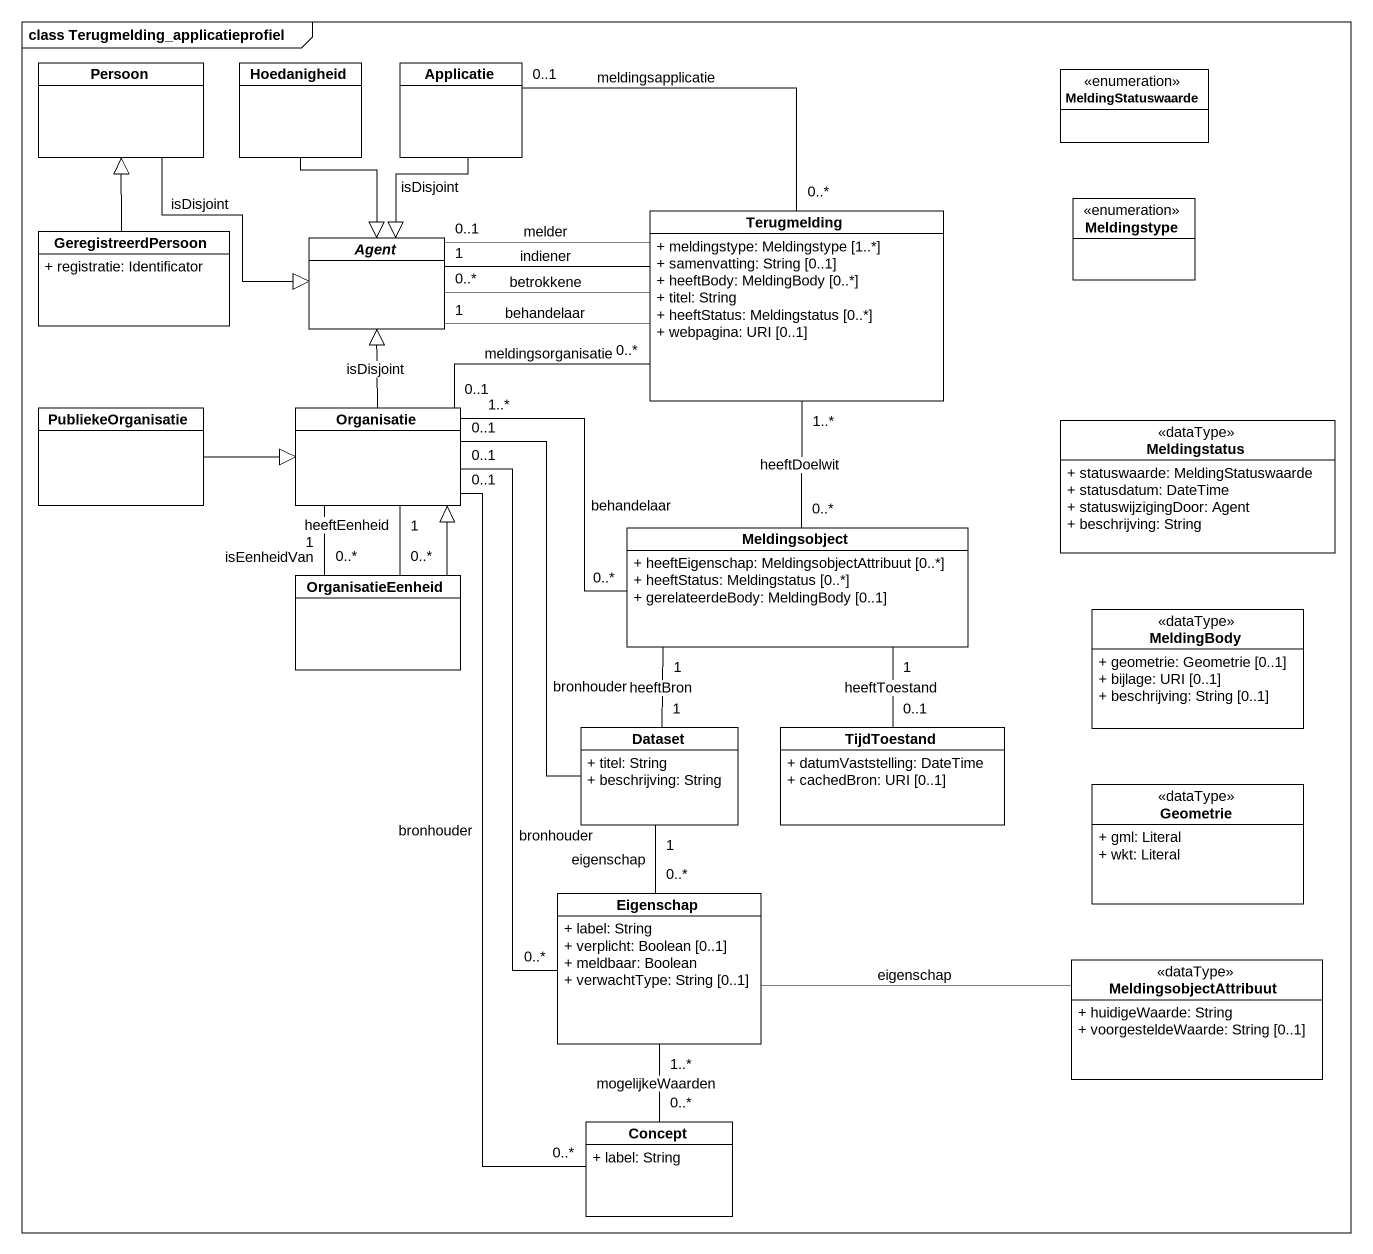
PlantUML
@startuml
mainframe class Terugmelding_applicatieprofiel
hide circle
hide empty members
skinparam classAttributeIconSize 0
class Persoon
class Hoedanigheid
class Applicatie
enum MeldingStatuswaarde
class GeregistreerdPersoon {
  + registratie: Identificator
}
abstract class "Agent" as Agent_
class Terugmelding {
  + meldingstype: Meldingstype [1..*]
  + samenvatting: String [0..1]
  + heeftBody: MeldingBody [0..*]
  + titel: String
  + heeftStatus: Meldingstatus [0..*]
  + webpagina: URI [0..1]
}
enum Meldingstype
class PubliekeOrganisatie
class Organisatie
class Meldingstatus <<dataType>> {
  + statuswaarde: MeldingStatuswaarde
  + statusdatum: DateTime
  + statuswijzigingDoor: Agent
  + beschrijving: String
}
class Meldingsobject {
  + heeftEigenschap: MeldingsobjectAttribuut [0..*]
  + heeftStatus: Meldingstatus [0..*]
  + gerelateerdeBody: MeldingBody [0..1]
}
class OrganisatieEenheid
class MeldingBody <<dataType>> {
  + geometrie: Geometrie [0..1]
  + bijlage: URI [0..1]
  + beschrijving: String [0..1]
}
class Dataset {
  + titel: String
  + beschrijving: String
}
class TijdToestand {
  + datumVaststelling: DateTime
  + cachedBron: URI [0..1]
}
class Geometrie <<dataType>> {
  + gml: Literal
  + wkt: Literal
}
class Eigenschap {
  + label: String
  + verplicht: Boolean [0..1]
  + meldbaar: Boolean
  + verwachtType: String [0..1]
}
class MeldingsobjectAttribuut <<dataType>> {
  + huidigeWaarde: String
  + voorgesteldeWaarde: String [0..1]
}
class Concept {
  + label: String
}
Persoon --|> Agent_ : isDisjoint
Hoedanigheid --|> Agent_
Applicatie --|> Agent_ : isDisjoint
GeregistreerdPersoon -up-|> Persoon
Terugmelding "0..*" -left- "0..1" Applicatie : meldingsapplicatie
Terugmelding -left- "1" Agent_ : behandelaar
Terugmelding -left- "0..*" Agent_ : betrokkene
Terugmelding -left- "1" Agent_ : indiener
Terugmelding -left- "0..1" Agent_ : melder
Terugmelding "0..*" -left- "0..1" Organisatie : meldingsorganisatie
Terugmelding "1..*" -- "0..*" Meldingsobject : heeftDoelwit
PubliekeOrganisatie -right-|> Organisatie
Organisatie -up-|> Agent_ : isDisjoint
Organisatie "1" -- "0..*" OrganisatieEenheid : heeftEenheid
Meldingsobject "0..*" -left- "1..*" Organisatie : behandelaar
Meldingsobject "1" -- "1" Dataset : heeftBron
Meldingsobject "1" -- "0..1" TijdToestand : heeftToestand
OrganisatieEenheid -up-|> Organisatie
OrganisatieEenheid "0..*" -up- "1" Organisatie : isEenheidVan
Dataset -up- "0..1" Organisatie : bronhouder
Dataset "1" -- "0..*" Eigenschap : eigenschap
Eigenschap "0..*" -up- "0..1" Organisatie : bronhouder
Eigenschap "1..*" -- "0..*" Concept : mogelijkeWaarden
MeldingsobjectAttribuut -left- Eigenschap : eigenschap
Concept "0..*" -up- "0..1" Organisatie : bronhouder
@enduml
